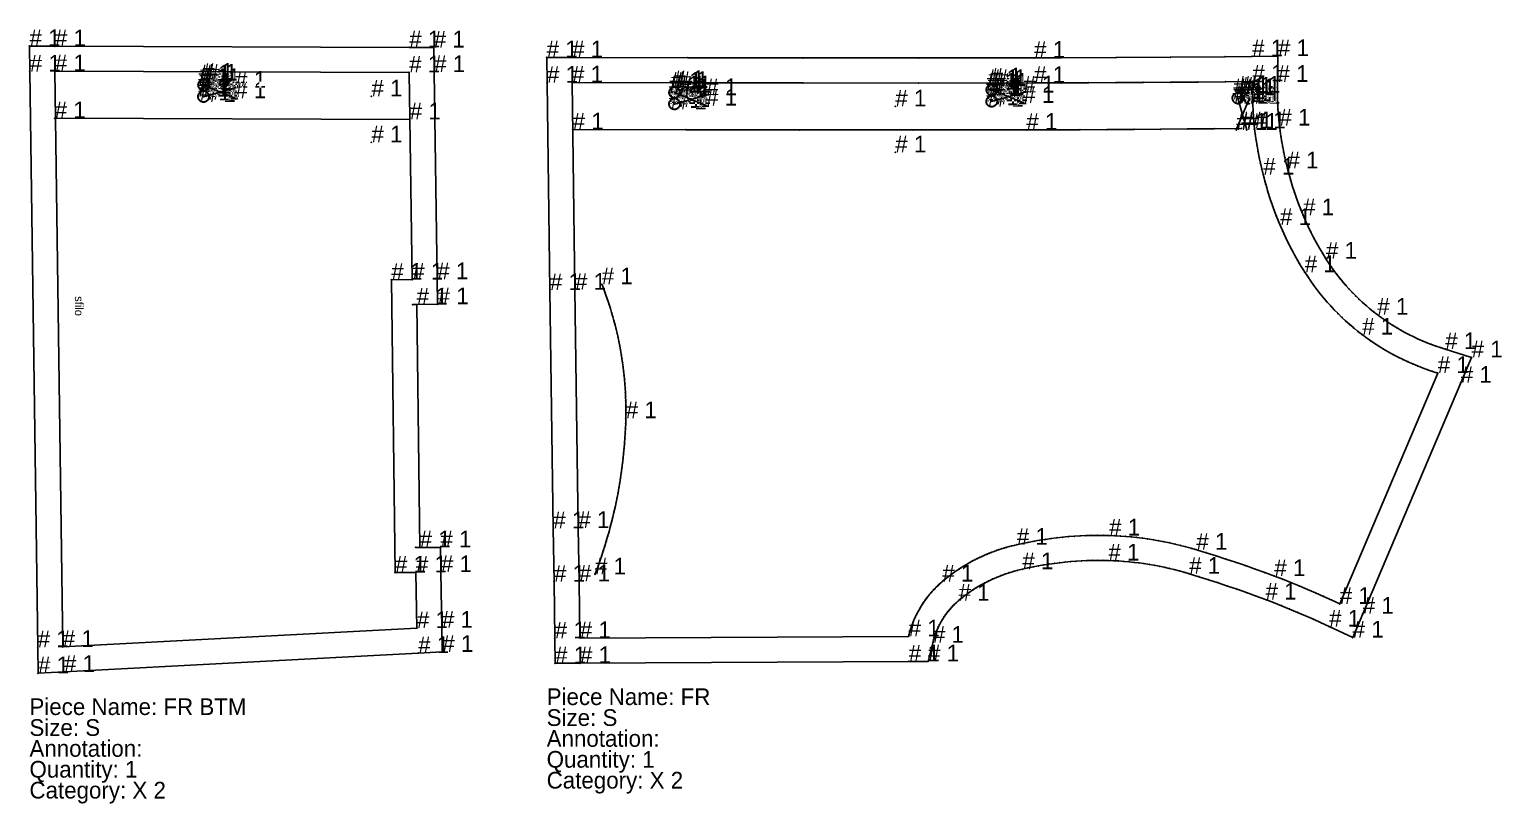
# Model space of a CAD drawing. Extents: x 0 to 5390, y -290 to 286.
# Drawn here: x 779 to 1485, y -213 to 158 of the extents above; entities that cross this region are included whole.
import ezdxf

# ---------------------------------------------------------------- set-up
doc = ezdxf.new("R2010")
doc.units = 0

# ---------------------------------------------------------------- blocks, each defined once
blk = doc.blocks.new('FR_BTMS')
at = {"layer": '1'}
blk.add_lwpolyline([(0, 150.24), (12.21, 150.2), (182.01, 149.63), (193.79, 149.59), (193.97, 137.81), (195.46, 38.58), (195.64, 26.55), (183.61, 26.4), (185.61, 26.43), (187.06, -89.94), (185.16, -89.95), (196.99, -89.9), (197.2, -101.73), (197.68, -128.39), (197.89, -139.98), (186.32, -140.59), (16.59, -149.58), (4.13, -150.24), (3.96, -137.76), (0.17, 138.04)], close=True, dxfattribs=at)
at = {"layer": '13'}
for p in [(163.91, 126.12), (163.91, 104.12)]:
    blk.add_point(p, dxfattribs=at)
at = {"layer": '14'}
blk.add_lwpolyline([(12.17, 138.2), (181.97, 137.63), (183.46, 38.4), (173.47, 38.28), (175.21, -101.99), (185.21, -101.95), (185.69, -128.61), (15.96, -137.6)], close=True, dxfattribs=at)
at = {"layer": '2'}
for p in [(0, 150.24), (0, 150.24), (193.79, 149.59), (12.17, 138.2), (12.17, 138.2), (181.97, 137.63), (80.82, 131.56), (80.82, 131.56), (80.82, 131.56), (80.82, 131.56), (80.82, 131.56), (83.43, 131.56), (83.43, 131.56), (83.43, 131.56), (86.05, 131.56), (86.05, 131.56), (86.05, 131.56), (86.05, 131.56), (86.05, 131.56), (98.6, 130.28), (98.6, 130.28), (80.82, 126.06), (80.82, 126.06), (80.82, 126.06), (80.82, 126.06), (80.82, 126.06), (83.38, 126), (83.38, 126), (83.38, 126), (86.05, 126.06), (86.05, 126.06), (86.05, 126.06), (86.05, 126.06), (86.05, 126.06), (98.61, 125.28), (98.61, 125.28), (12.09, 115.7), (12.09, 115.7), (182.28, 115.13), (182.28, 115.13), (182.28, 115.13), (173.47, 38.28), (183.46, 38.4), (185.61, 26.43), (195.64, 26.55), (187.06, -89.94), (196.99, -89.9), (175.21, -101.99), (185.21, -101.95), (185.69, -128.61), (15.96, -137.6), (197.89, -139.98), (4.13, -150.24)]:
    blk.add_point(p, dxfattribs=at)
at = {"layer": '3'}
for p in [(12.21, 150.2), (182.01, 149.63), (0.17, 138.04), (82.73, 134.1), (82.92, 134.12), (83.18, 134.18), (83.44, 134.21), (83.7, 134.21), (83.96, 134.17), (84.21, 134.11), (193.97, 137.81), (80.86, 131.82), (80.87, 131.25), (80.91, 132.06), (80.94, 130.94), (80.96, 127.02), (80.98, 132.31), (81.05, 130.64), (81.05, 127.2), (81.06, 132.55), (81.15, 127.37), (81.17, 132.78), (81.19, 130.36), (81.26, 127.52), (81.29, 133), (81.35, 130.09), (81.43, 133.21), (81.43, 127.71), (81.54, 129.83), (81.58, 133.41), (81.61, 127.89), (81.71, 133.56), (81.75, 129.6), (81.8, 128.05), (81.86, 133.69), (81.98, 129.38), (82.01, 133.8), (82.01, 128.2), (82.18, 133.9), (82.19, 129.23), (82.23, 128.34), (82.36, 133.99), (82.42, 129.11), (82.45, 128.45), (82.54, 134.05), (82.66, 129.01), (82.68, 128.55), (82.91, 128.94), (82.92, 128.63), (83.17, 128.91), (83.18, 128.69), (83.43, 128.9), (83.44, 128.72), (83.69, 128.93), (83.7, 128.72), (83.94, 128.99), (83.96, 128.69), (84.18, 129.08), (84.21, 128.62), (84.42, 129.17), (84.45, 134.01), (84.45, 128.52), (84.64, 129.29), (84.68, 133.89), (84.68, 128.4), (84.86, 129.42), (84.89, 133.73), (84.89, 128.24), (85.07, 129.57), (85.13, 133.52), (85.13, 128.03), (85.26, 129.74), (85.34, 133.29), (85.34, 127.8), (85.44, 129.91), (85.53, 133.03), (85.53, 127.54), (85.61, 130.1), (85.69, 132.76), (85.69, 127.27), (85.73, 130.26), (85.82, 132.48), (85.83, 130.43), (85.91, 130.61), (85.93, 132.18), (85.98, 130.79), (86.01, 131.88), (86.03, 130.98), (86.05, 131.17), (86.06, 131.37), (80.81, 126.26), (80.81, 125.8), (80.82, 126.45), (80.83, 125.54), (80.85, 126.65), (80.89, 125.29), (80.9, 126.84), (80.97, 125.04), (81.08, 124.81), (81.22, 124.59), (81.39, 124.39), (81.58, 124.21), (81.84, 124.03), (82.11, 123.86), (82.39, 123.73), (82.69, 123.62), (83, 123.55), (83.31, 123.5), (83.63, 123.49), (83.94, 123.5), (84.18, 123.59), (84.42, 123.69), (84.64, 123.8), (84.86, 123.93), (85.07, 124.08), (85.26, 124.25), (85.44, 124.42), (85.61, 124.61), (85.73, 124.77), (85.83, 126.98), (85.83, 124.94), (85.91, 125.11), (85.93, 126.68), (85.98, 125.29), (86.01, 126.38), (86.02, 125.48), (86.05, 125.68), (86.06, 125.87), (195.46, 38.58), (183.61, 26.4), (185.16, -89.95), (197.2, -101.73), (197.68, -128.39), (3.96, -137.76), (186.32, -140.59), (16.59, -149.58)]:
    blk.add_point(p, dxfattribs=at)
at = {"layer": '8'}
for p, q in [((83.38, 126), (98.6, 130.28)), ((83.43, 131.56), (98.61, 125.28)), ((182.28, 115.13), (12.09, 115.7))]:
    blk.add_line(p, q, dxfattribs=at)
for points in [[(86.05, 131.56), (86.01, 131.88), (85.93, 132.18), (85.82, 132.48), (85.69, 132.76), (85.53, 133.03), (85.34, 133.29), (85.13, 133.52), (84.89, 133.73), (84.68, 133.89), (84.45, 134.01), (84.21, 134.11), (83.96, 134.17), (83.7, 134.21), (83.44, 134.21), (83.18, 134.18), (82.92, 134.12), (82.73, 134.1), (82.54, 134.05), (82.36, 133.99), (82.18, 133.9), (82.01, 133.8), (81.86, 133.69), (81.71, 133.56), (81.58, 133.41), (81.43, 133.21), (81.29, 133), (81.17, 132.78), (81.06, 132.55), (80.98, 132.31), (80.91, 132.06), (80.86, 131.82), (80.82, 131.56)], [(86.05, 126.06), (86.01, 126.38), (85.93, 126.68), (85.83, 126.98), (85.69, 127.27), (85.53, 127.54), (85.34, 127.8), (85.13, 128.03), (84.89, 128.24), (84.68, 128.4), (84.45, 128.52), (84.21, 128.62), (83.96, 128.69), (83.7, 128.72), (83.44, 128.72), (83.18, 128.69), (82.92, 128.63), (82.68, 128.55), (82.45, 128.45), (82.23, 128.34), (82.01, 128.2), (81.8, 128.05), (81.61, 127.89), (81.43, 127.71), (81.26, 127.52), (81.15, 127.37), (81.05, 127.2), (80.96, 127.02), (80.9, 126.84), (80.85, 126.65), (80.82, 126.45), (80.81, 126.26), (80.82, 126.06)], [(80.82, 131.56), (80.87, 131.25), (80.94, 130.94), (81.05, 130.64), (81.19, 130.36), (81.35, 130.09), (81.54, 129.83), (81.75, 129.6), (81.98, 129.38), (82.19, 129.23), (82.42, 129.11), (82.66, 129.01), (82.91, 128.94), (83.17, 128.91), (83.43, 128.9), (83.69, 128.93), (83.94, 128.99), (84.18, 129.08), (84.42, 129.17), (84.64, 129.29), (84.86, 129.42), (85.07, 129.57), (85.26, 129.74), (85.44, 129.91), (85.61, 130.1), (85.73, 130.26), (85.83, 130.43), (85.91, 130.61), (85.98, 130.79), (86.03, 130.98), (86.05, 131.17), (86.06, 131.37), (86.05, 131.56)], [(80.82, 126.06), (80.81, 125.8), (80.83, 125.54), (80.89, 125.29), (80.97, 125.04), (81.08, 124.81), (81.22, 124.59), (81.39, 124.39), (81.58, 124.21), (81.84, 124.03), (82.11, 123.86), (82.39, 123.73), (82.69, 123.62), (83, 123.55), (83.31, 123.5), (83.63, 123.49), (83.94, 123.5), (84.18, 123.59), (84.42, 123.69), (84.64, 123.8), (84.86, 123.93), (85.07, 124.08), (85.26, 124.25), (85.44, 124.42), (85.61, 124.61), (85.73, 124.77), (85.83, 124.94), (85.91, 125.11), (85.98, 125.29), (86.02, 125.48), (86.05, 125.68), (86.06, 125.87), (86.05, 126.06)]]:
    blk.add_lwpolyline(points, dxfattribs=at)
for p in [(80.82, 131.56), (83.43, 131.56), (86.05, 131.56), (80.82, 126.06), (83.38, 126), (86.05, 126.06), (182.28, 115.13)]:
    blk.add_point(p, dxfattribs=at)
at = {"layer": '1'}
for s, p in [('# 1', (0, 150.24)), ('# 1', (0, 150.24)), ('# 1', (12.21, 150.2)), ('# 1', (182.01, 149.63)), ('# 1', (193.79, 149.59)), ('# 1', (0.17, 138.04)), ('# 1', (193.97, 137.81)), ('# 1', (195.46, 38.58)), ('# 1', (185.61, 26.43)), ('# 1', (195.64, 26.55)), ('# 1', (187.06, -89.94)), ('# 1', (196.99, -89.9)), ('# 1', (197.2, -101.73)), ('# 1', (197.68, -128.39)), ('# 1', (3.96, -137.76)), ('# 1', (186.32, -140.59)), ('# 1', (197.89, -139.98)), ('# 1', (4.13, -150.24)), ('# 1', (16.59, -149.58)), ('Piece Name: FR BTM', (0, -170.24)), ('Size: S', (0, -180.24)), ('Annotation: ', (0, -190.24)), ('Quantity: 1', (0, -200.24)), ('Category: X 2', (0, -210.24))]:
    blk.add_text(s, height=8, dxfattribs=at).set_placement(p)
at = {"layer": '13'}
for p in [(163.91, 126.12), (163.91, 104.12)]:
    blk.add_text('# 1', height=8, dxfattribs=at).set_placement(p)
at = {"layer": '14'}
for p in [(12.17, 138.2), (12.17, 138.2), (181.97, 137.63), (173.47, 38.28), (183.46, 38.4), (175.21, -101.99), (185.21, -101.95), (185.69, -128.61), (15.96, -137.6)]:
    blk.add_text('# 1', height=8, dxfattribs=at).set_placement(p)
at = {"layer": '19'}
blk.add_text('sfilo', height=4, rotation=-90, dxfattribs=at).set_placement((21.79, 30.47))
at = {"layer": '8'}
for p in [(81.58, 133.41), (82.92, 134.12), (84.89, 133.73), (80.82, 131.56), (80.82, 131.56), (80.82, 131.56), (80.82, 126.06), (80.82, 126.06), (80.82, 126.06), (81.26, 127.52), (81.98, 129.38), (82.92, 128.63), (83.43, 131.56), (83.43, 131.56), (83.94, 128.99), (84.89, 128.24), (85.61, 130.1), (86.05, 131.56), (86.05, 131.56), (86.05, 131.56), (86.05, 126.06), (86.05, 126.06), (86.05, 126.06), (98.6, 130.28), (81.58, 124.21), (83.38, 126), (83.38, 126), (83.94, 123.5), (85.61, 124.61), (98.61, 125.28), (12.09, 115.7), (182.28, 115.13), (182.28, 115.13)]:
    blk.add_text('# 1', height=8, dxfattribs=at).set_placement(p)
blk = doc.blocks.new('FRS')
at = {"layer": '1'}
blk.add_lwpolyline([(0, 144.87), (12.2, 144.84), (67.56, 144.68), (122.91, 144.59), (178.26, 144.57), (233.62, 144.64), (246.69, 144.65), (272.81, 144.76), (298.94, 144.93), (325.06, 145.18), (338.13, 145.33), (350.47, 145.47), (350.27, 133.13), (350.22, 130.41), (350.22, 127.81), (350.27, 125.2), (350.37, 122.6), (350.51, 119.99), (350.69, 117.39), (350.92, 114.8), (351.2, 112.2), (351.52, 109.62), (351.89, 107.04), (352.3, 104.46), (352.76, 101.9), (353.27, 99.34), (353.82, 96.79), (354.41, 94.25), (355.06, 91.67), (355.82, 88.7), (356.61, 85.86), (357.46, 83.04), (358.37, 80.23), (359.33, 77.45), (360.35, 74.68), (361.42, 71.94), (362.55, 69.21), (363.73, 66.51), (364.97, 63.84), (366.26, 61.19), (367.6, 58.56), (369, 55.97), (370.45, 53.4), (371.95, 50.87), (373.49, 48.36), (374.74, 46.44), (376.03, 44.55), (377.35, 42.69), (378.72, 40.87), (380.13, 39.07), (381.58, 37.3), (383.07, 35.57), (384.6, 33.87), (386.16, 32.2), (387.76, 30.57), (389.4, 28.98), (391.07, 27.42), (392.78, 25.91), (394.52, 24.43), (396.3, 22.99), (398.1, 21.59), (399.94, 20.23), (401.8, 18.91), (403.7, 17.63), (405.62, 16.4), (407.57, 15.21), (409.55, 14.06), (411.55, 12.96), (413.57, 11.9), (415.62, 10.89), (417.69, 9.92), (419.78, 9), (421.9, 8.13), (424.03, 7.31), (426.18, 6.53), (428.34, 5.8), (430.65, 5.08), (443.31, 1.14), (438.13, -11.06), (391.16, -121.68), (386.3, -133.13), (375.03, -127.87), (371.23, -126.09), (367.47, -124.38), (363.69, -122.7), (359.89, -121.07), (356.08, -119.47), (352.25, -117.92), (348.4, -116.4), (344.54, -114.92), (340.02, -113.24), (335.48, -111.59), (330.93, -109.99), (326.36, -108.42), (321.78, -106.9), (317.18, -105.42), (312.59, -103.98), (307.93, -102.58), (305.51, -101.85), (303.17, -101.19), (300.79, -100.58), (298.4, -100), (296.01, -99.46), (293.6, -98.96), (291.19, -98.5), (288.77, -98.09), (286.35, -97.71), (283.91, -97.38), (281.48, -97.08), (279.03, -96.83), (276.59, -96.62), (274.14, -96.44), (271.69, -96.31), (269.23, -96.22), (266.64, -96.17), (264.04, -96.16), (261.45, -96.19), (258.86, -96.27), (256.26, -96.38), (253.67, -96.54), (251.09, -96.73), (248.5, -96.97), (245.92, -97.25), (243.35, -97.57), (240.78, -97.94), (238.22, -98.34), (235.66, -98.78), (233.11, -99.27), (230.6, -99.79), (228, -100.38), (225.76, -100.89), (223.72, -101.44), (221.66, -102.05), (219.62, -102.73), (217.61, -103.47), (215.61, -104.27), (213.65, -105.13), (211.71, -106.05), (209.8, -107.03), (207.92, -108.07), (206.07, -109.17), (204.26, -110.32), (202.48, -111.52), (200.74, -112.78), (199.04, -114.09), (197.4, -115.44), (196.27, -116.44), (195.19, -117.46), (194.16, -118.53), (193.17, -119.64), (192.23, -120.78), (191.33, -121.96), (190.48, -123.18), (189.68, -124.43), (188.93, -125.71), (188.22, -127.02), (187.58, -128.36), (186.98, -129.72), (186.44, -131.1), (185.96, -132.5), (185.53, -133.92), (185.1, -135.59), (182.78, -144.54), (173.54, -144.58), (15.96, -145.4), (4.07, -145.47), (3.9, -133.57), (3.52, -106.41), (3.16, -80.81), (1.56, 33.33), (0.17, 132.67)], close=True, dxfattribs=at)
at = {"layer": '13'}
for p in [(167.08, 121.33), (167.08, 99.33)]:
    blk.add_point(p, dxfattribs=at)
at = {"layer": '14'}
blk.add_lwpolyline([(12.17, 132.84), (67.54, 132.68), (122.9, 132.59), (178.27, 132.57), (233.64, 132.62), (246.72, 132.65), (259.8, 132.7), (272.88, 132.76), (285.95, 132.84), (299.03, 132.93), (312.11, 133.05), (325.19, 133.18), (338.27, 133.33), (338.22, 130.51), (338.23, 127.69), (338.28, 124.87), (338.38, 122.06), (338.53, 119.24), (338.73, 116.43), (338.98, 113.63), (339.28, 110.82), (339.63, 108.03), (340.03, 105.24), (340.47, 102.46), (340.97, 99.68), (341.51, 96.92), (342.11, 94.16), (342.75, 91.42), (343.44, 88.69), (343.83, 87.14), (344.23, 85.6), (344.65, 84.06), (345.09, 82.52), (345.54, 80.99), (346, 79.47), (346.49, 77.95), (346.98, 76.43), (347.5, 74.92), (348.02, 73.42), (348.57, 71.92), (349.12, 70.42), (349.7, 68.94), (350.29, 67.45), (350.89, 65.98), (351.51, 64.51), (352.14, 63.04), (352.79, 61.59), (353.45, 60.14), (354.12, 58.69), (354.82, 57.25), (355.52, 55.82), (356.24, 54.4), (356.98, 52.98), (357.72, 51.58), (358.49, 50.18), (359.26, 48.78), (360.06, 47.4), (360.86, 46.02), (361.68, 44.65), (362.51, 43.29), (363.36, 41.94), (364.75, 39.8), (366.18, 37.69), (367.67, 35.61), (369.2, 33.57), (370.77, 31.56), (372.39, 29.58), (374.06, 27.65), (375.76, 25.75), (377.51, 23.89), (379.3, 22.07), (381.13, 20.29), (383, 18.55), (384.91, 16.85), (386.85, 15.2), (388.83, 13.59), (390.85, 12.02), (392.9, 10.5), (394.99, 9.03), (397.1, 7.6), (399.25, 6.22), (401.43, 4.89), (403.64, 3.61), (405.88, 2.38), (408.14, 1.2), (410.43, 0.07), (412.74, -1.01), (415.08, -2.04), (417.44, -3.01), (419.82, -3.93), (422.22, -4.8), (424.64, -5.61), (427.08, -6.37), (380.11, -116.99), (376.25, -115.19), (372.38, -113.43), (368.49, -111.71), (364.58, -110.02), (360.65, -108.38), (356.71, -106.78), (352.75, -105.22), (348.78, -103.69), (344.16, -101.97), (339.52, -100.29), (334.86, -98.65), (330.2, -97.05), (325.52, -95.5), (320.82, -93.98), (316.11, -92.51), (311.39, -91.07), (308.84, -90.32), (306.29, -89.61), (303.71, -88.94), (301.13, -88.31), (298.54, -87.73), (295.94, -87.19), (293.33, -86.7), (290.71, -86.24), (288.08, -85.84), (285.45, -85.47), (282.82, -85.16), (280.17, -84.88), (277.53, -84.65), (274.88, -84.47), (272.22, -84.33), (269.57, -84.23), (266.78, -84.17), (263.99, -84.16), (261.21, -84.2), (258.42, -84.27), (255.64, -84.4), (252.86, -84.56), (250.08, -84.78), (247.3, -85.03), (244.53, -85.33), (241.77, -85.68), (239.01, -86.07), (236.26, -86.5), (233.51, -86.98), (230.77, -87.5), (228.05, -88.06), (225.33, -88.67), (224.1, -88.95), (222.88, -89.24), (221.66, -89.56), (220.45, -89.89), (219.24, -90.24), (218.04, -90.61), (216.85, -91), (215.66, -91.4), (214.48, -91.83), (213.3, -92.27), (212.13, -92.73), (210.97, -93.21), (209.81, -93.7), (208.66, -94.21), (207.53, -94.74), (206.39, -95.29), (205.27, -95.86), (204.16, -96.44), (203.05, -97.04), (201.96, -97.65), (200.87, -98.29), (199.8, -98.94), (198.73, -99.6), (197.67, -100.28), (196.63, -100.98), (195.59, -101.69), (194.57, -102.42), (193.56, -103.17), (192.56, -103.93), (191.57, -104.7), (190.59, -105.49), (189.62, -106.3), (188.88, -106.94), (188.15, -107.59), (187.44, -108.26), (186.74, -108.95), (186.05, -109.64), (185.37, -110.36), (184.71, -111.08), (184.07, -111.82), (183.43, -112.57), (182.82, -113.33), (182.22, -114.11), (181.63, -114.89), (181.06, -115.69), (180.51, -116.5), (179.97, -117.32), (179.45, -118.15), (178.94, -118.99), (178.46, -119.84), (177.99, -120.7), (177.53, -121.57), (177.09, -122.45), (176.68, -123.33), (176.27, -124.23), (175.89, -125.13), (175.53, -126.04), (175.18, -126.96), (174.85, -127.88), (174.54, -128.81), (174.24, -129.74), (173.97, -130.69), (173.72, -131.63), (173.48, -132.58), (15.9, -133.4), (15.52, -106.24), (15.16, -80.64), (13.56, 33.49)], close=True, dxfattribs=at)
at = {"layer": '2'}
for p in [(0, 144.87), (0, 144.87), (350.47, 145.47), (12.17, 132.84), (12.17, 132.84), (58.66, 128.03), (58.66, 128.03), (58.66, 128.03), (58.66, 128.03), (58.66, 128.03), (61.27, 128.03), (61.27, 128.03), (61.27, 128.03), (63.89, 128.03), (63.89, 128.03), (63.89, 128.03), (63.89, 128.03), (63.89, 128.03), (210.68, 129.31), (210.68, 129.31), (210.68, 129.31), (210.68, 129.31), (210.68, 129.31), (213.3, 129.31), (213.3, 129.31), (213.3, 129.31), (215.92, 129.31), (215.92, 129.31), (215.92, 129.31), (215.92, 129.31), (215.92, 129.31), (228.46, 128.03), (228.46, 128.03), (331.31, 127.92), (331.31, 127.92), (331.31, 127.92), (331.31, 127.92), (331.31, 127.92), (336.81, 127.92), (336.81, 127.92), (336.81, 127.92), (338.27, 133.33), (58.66, 122.53), (58.66, 122.53), (58.66, 122.53), (58.66, 122.53), (58.66, 122.53), (61.22, 122.47), (61.22, 122.47), (61.22, 122.47), (63.89, 122.53), (63.89, 122.53), (63.89, 122.53), (63.89, 122.53), (63.89, 122.53), (76.44, 126.75), (76.44, 126.75), (76.45, 121.75), (76.45, 121.75), (210.68, 123.81), (210.68, 123.81), (210.68, 123.81), (210.68, 123.81), (210.68, 123.81), (213.25, 123.76), (213.25, 123.76), (213.25, 123.76), (215.92, 123.81), (215.92, 123.81), (215.92, 123.81), (215.92, 123.81), (215.92, 123.81), (228.47, 123.03), (228.47, 123.03), (331.25, 125.36), (331.25, 125.36), (331.25, 125.36), (331.31, 122.69), (331.31, 122.69), (331.31, 122.69), (331.31, 122.69), (331.31, 122.69), (336.81, 125.3), (336.81, 125.3), (336.81, 125.3), (336.81, 122.69), (336.81, 122.69), (12.49, 110.33), (12.49, 110.33), (330.53, 110.13), (330.53, 110.13), (332.94, 110.83), (332.94, 110.83), (332.94, 110.83), (335.53, 110.14), (335.53, 110.14), (26.42, 36.14), (26.42, 36.14), (26.42, 36.14), (443.31, 1.14), (427.08, -6.37), (23.13, -102.87), (23.13, -102.87), (380.11, -116.99), (15.9, -133.4), (173.48, -132.58), (386.3, -133.13), (4.07, -145.47), (182.78, -144.54)]:
    blk.add_point(p, dxfattribs=at)
at = {"layer": '3'}
for p in [(12.2, 144.84), (67.56, 144.68), (122.91, 144.59), (178.26, 144.57), (233.62, 144.64), (246.69, 144.65), (272.81, 144.76), (298.94, 144.93), (325.06, 145.18), (338.13, 145.33), (0.17, 132.67), (58.69, 128.28), (58.7, 127.71), (58.74, 128.53), (58.78, 127.41), (58.81, 128.77), (58.88, 127.11), (58.9, 129.01), (59, 129.24), (59.12, 129.46), (59.26, 129.68), (59.42, 129.88), (59.55, 130.02), (59.69, 130.15), (59.85, 130.27), (60.01, 130.37), (60.19, 130.45), (60.37, 130.51), (60.56, 130.56), (60.76, 130.59), (61.01, 130.65), (61.27, 130.68), (61.53, 130.67), (61.79, 130.64), (62.04, 130.57), (62.29, 130.48), (62.51, 130.35), (62.73, 130.2), (62.96, 129.99), (63.17, 129.75), (63.36, 129.5), (63.52, 129.23), (63.66, 128.94), (63.75, 127.07), (63.76, 128.65), (63.81, 127.25), (63.84, 128.34), (63.86, 127.44), (63.89, 127.64), (63.9, 127.83), (67.54, 132.68), (122.9, 132.59), (178.27, 132.57), (210.72, 129.56), (210.73, 128.99), (210.77, 129.81), (210.81, 128.69), (210.84, 130.05), (210.92, 128.39), (210.93, 130.29), (211.04, 130.52), (211.05, 128.1), (211.16, 130.74), (211.22, 127.83), (211.3, 130.95), (211.41, 127.57), (211.45, 131.16), (211.58, 131.3), (211.62, 127.34), (211.73, 131.43), (211.85, 127.13), (211.89, 131.55), (212.05, 131.64), (212.23, 131.73), (212.41, 131.79), (212.6, 131.84), (212.79, 131.87), (213.11, 131.88), (213.43, 131.87), (213.74, 131.82), (214.04, 131.75), (214.34, 131.64), (214.51, 127.03), (214.63, 131.51), (214.73, 127.17), (214.9, 131.34), (214.94, 127.31), (215.13, 127.48), (215.15, 131.16), (215.32, 127.66), (215.35, 130.98), (215.48, 127.85), (215.51, 130.78), (215.6, 128), (215.66, 130.56), (215.7, 128.17), (215.77, 130.33), (215.78, 128.35), (215.85, 128.53), (215.86, 130.08), (215.9, 128.72), (215.91, 129.83), (215.93, 129.57), (215.93, 129.11), (215.93, 128.92), (233.64, 132.62), (246.72, 132.65), (259.8, 132.7), (272.88, 132.76), (285.95, 132.84), (299.03, 132.93), (312.11, 133.05), (325.19, 133.18), (329.58, 127.2), (329.84, 127.39), (330.11, 127.55), (330.39, 127.69), (330.69, 127.79), (330.99, 127.87), (331.5, 127.93), (331.7, 127.92), (331.89, 127.89), (332.08, 127.84), (332.26, 127.78), (332.44, 127.69), (332.61, 127.59), (332.77, 127.48), (332.96, 127.31), (333.13, 127.13), (335.07, 127.2), (335.33, 127.39), (335.6, 127.55), (335.89, 127.69), (336.19, 127.79), (336.49, 127.87), (338.22, 130.51), (338.23, 127.69), (350.22, 130.41), (350.22, 127.81), (350.27, 133.13), (58.65, 122.72), (58.65, 122.27), (58.66, 122.92), (58.67, 122.01), (58.68, 123.11), (58.72, 121.75), (58.73, 123.3), (58.8, 123.49), (58.8, 121.51), (58.88, 123.66), (58.92, 121.27), (58.98, 123.83), (59.02, 126.82), (59.06, 121.05), (59.1, 123.99), (59.18, 126.55), (59.23, 120.85), (59.26, 124.18), (59.37, 126.3), (59.42, 120.68), (59.44, 124.35), (59.58, 126.06), (59.64, 124.52), (59.67, 120.49), (59.82, 125.85), (59.84, 124.67), (59.94, 120.33), (60.03, 125.7), (60.06, 124.8), (60.23, 120.19), (60.25, 125.57), (60.28, 124.92), (60.5, 125.47), (60.52, 125.02), (60.53, 120.09), (60.75, 125.41), (60.76, 125.1), (60.83, 120.01), (61, 125.37), (61.01, 125.16), (61.14, 119.97), (61.26, 125.37), (61.27, 125.19), (61.46, 119.95), (61.52, 125.4), (61.53, 125.18), (61.78, 125.46), (61.78, 119.97), (61.79, 125.15), (62.02, 125.54), (62.02, 120.05), (62.04, 125.08), (62.25, 125.64), (62.25, 120.15), (62.29, 124.99), (62.48, 125.76), (62.48, 120.27), (62.51, 124.86), (62.69, 125.89), (62.69, 120.4), (62.73, 124.71), (62.9, 126.04), (62.9, 120.55), (62.96, 124.49), (63.09, 120.71), (63.1, 126.2), (63.17, 124.26), (63.28, 126.38), (63.28, 120.89), (63.36, 124.01), (63.45, 126.57), (63.45, 121.08), (63.52, 123.73), (63.56, 126.72), (63.56, 121.23), (63.66, 126.89), (63.66, 123.45), (63.66, 121.4), (63.75, 121.58), (63.76, 123.15), (63.81, 121.76), (63.84, 122.84), (63.86, 121.95), (63.89, 122.14), (63.9, 122.33), (210.67, 123.55), (210.7, 123.29), (210.72, 124.06), (210.75, 123.03), (210.77, 124.31), (210.84, 124.55), (210.84, 122.78), (210.93, 124.79), (210.95, 122.55), (211.04, 125.02), (211.09, 122.33), (211.16, 125.24), (211.26, 122.13), (211.3, 125.45), (211.45, 125.66), (211.45, 121.96), (211.58, 125.8), (211.71, 121.77), (211.73, 125.93), (211.89, 126.05), (211.98, 121.61), (212.05, 126.15), (212.06, 126.97), (212.23, 126.23), (212.27, 121.47), (212.29, 126.85), (212.41, 126.3), (212.53, 126.75), (212.56, 121.37), (212.6, 126.35), (212.78, 126.69), (212.79, 126.38), (212.87, 121.29), (213.04, 126.65), (213.05, 126.44), (213.18, 121.24), (213.3, 126.65), (213.31, 126.46), (213.5, 121.23), (213.56, 126.68), (213.56, 126.46), (213.81, 126.74), (213.81, 121.25), (213.82, 126.43), (214.05, 126.82), (214.05, 121.33), (214.07, 126.36), (214.29, 126.92), (214.29, 121.43), (214.32, 126.26), (214.51, 121.54), (214.54, 126.14), (214.73, 121.68), (214.75, 125.99), (214.94, 121.83), (214.99, 125.77), (215.13, 121.99), (215.2, 125.54), (215.31, 122.17), (215.39, 125.28), (215.48, 122.36), (215.55, 125.01), (215.6, 122.51), (215.69, 124.73), (215.7, 122.68), (215.78, 122.85), (215.8, 124.43), (215.85, 123.04), (215.88, 124.12), (215.9, 123.23), (215.92, 123.42), (215.93, 123.61), (328.66, 125.56), (328.66, 125.3), (328.69, 125.04), (328.7, 125.82), (328.75, 124.79), (328.76, 126.07), (328.77, 124.59), (328.82, 124.4), (328.86, 126.32), (328.88, 124.22), (328.97, 124.05), (328.98, 126.54), (329.07, 123.88), (329.14, 126.76), (329.18, 123.72), (329.31, 123.58), (329.35, 126.99), (329.46, 123.45), (329.66, 123.29), (329.87, 123.15), (330.09, 123.03), (330.32, 122.93), (330.56, 122.84), (330.81, 122.77), (331.06, 122.72), (331.62, 122.73), (331.93, 122.81), (332.23, 122.91), (332.51, 123.05), (332.78, 123.21), (333.04, 123.4), (333.27, 123.61), (333.3, 126.93), (333.45, 126.72), (333.49, 123.85), (333.58, 126.51), (333.64, 124.06), (333.7, 126.28), (333.76, 124.28), (333.79, 126.05), (333.86, 124.53), (333.88, 125.81), (333.93, 124.78), (333.94, 125.55), (333.96, 125.04), (333.97, 125.3), (334.15, 125.56), (334.15, 125.3), (334.18, 125.82), (334.18, 125.04), (334.24, 124.79), (334.25, 126.07), (334.32, 124.55), (334.35, 126.32), (334.42, 124.31), (334.47, 126.54), (334.53, 124.09), (334.63, 126.76), (334.67, 123.87), (334.82, 123.67), (334.84, 126.99), (334.98, 123.47), (335.16, 123.29), (335.35, 123.13), (335.5, 123.01), (335.67, 122.91), (335.85, 122.83), (336.03, 122.76), (336.22, 122.71), (336.42, 122.69), (336.61, 122.68), (338.28, 124.87), (338.38, 122.06), (350.27, 125.2), (350.37, 122.6), (350.51, 119.99), (338.53, 119.24), (338.73, 116.43), (338.98, 113.63), (350.69, 117.39), (350.92, 114.8), (66.85, 110.18), (121.2, 110.1), (175.56, 110.08), (229.92, 110.13), (242.79, 110.16), (255.67, 110.21), (268.55, 110.27), (281.43, 110.35), (294.3, 110.44), (307.18, 110.55), (320.06, 110.68), (339.28, 110.82), (339.63, 108.03), (351.2, 112.2), (351.52, 109.62), (351.89, 107.04), (340.03, 105.24), (340.47, 102.46), (340.97, 99.68), (352.3, 104.46), (352.76, 101.9), (353.27, 99.34), (341.51, 96.92), (342.11, 94.16), (353.82, 96.79), (354.41, 94.25), (342.75, 91.42), (343.44, 88.69), (343.83, 87.14), (344.23, 85.6), (355.06, 91.67), (355.82, 88.7), (356.61, 85.86), (344.65, 84.06), (345.09, 82.52), (345.54, 80.99), (346, 79.47), (346.49, 77.95), (357.46, 83.04), (358.37, 80.23), (346.98, 76.43), (347.5, 74.92), (348.02, 73.42), (348.57, 71.92), (359.33, 77.45), (360.35, 74.68), (361.42, 71.94), (349.12, 70.42), (349.7, 68.94), (350.29, 67.45), (350.89, 65.98), (351.51, 64.51), (362.55, 69.21), (363.73, 66.51), (364.97, 63.84), (352.14, 63.04), (352.79, 61.59), (353.45, 60.14), (354.12, 58.69), (354.82, 57.25), (366.26, 61.19), (367.6, 58.56), (355.52, 55.82), (356.24, 54.4), (356.98, 52.98), (357.72, 51.58), (358.49, 50.18), (369, 55.97), (370.45, 53.4), (371.95, 50.87), (359.26, 48.78), (360.06, 47.4), (360.86, 46.02), (361.68, 44.65), (362.51, 43.29), (373.49, 48.36), (374.74, 46.44), (376.03, 44.55), (377.35, 42.69), (363.36, 41.94), (364.75, 39.8), (366.18, 37.69), (367.67, 35.61), (378.72, 40.87), (380.13, 39.07), (381.58, 37.3), (383.07, 35.57), (1.56, 33.33), (13.56, 33.49), (27.17, 34.23), (27.89, 32.31), (28.59, 30.38), (29.26, 28.44), (369.2, 33.57), (370.77, 31.56), (372.39, 29.58), (384.6, 33.87), (386.16, 32.2), (387.76, 30.57), (389.4, 28.98), (29.91, 26.5), (30.53, 24.54), (31.13, 22.58), (374.06, 27.65), (375.76, 25.75), (377.51, 23.89), (379.3, 22.07), (391.07, 27.42), (392.78, 25.91), (394.52, 24.43), (396.3, 22.99), (398.1, 21.59), (31.71, 20.61), (32.26, 18.64), (32.79, 16.66), (33.29, 14.67), (381.13, 20.29), (383, 18.55), (384.91, 16.85), (386.85, 15.2), (399.94, 20.23), (401.8, 18.91), (403.7, 17.63), (405.62, 16.4), (407.57, 15.21), (33.76, 12.67), (34.21, 10.67), (34.64, 8.66), (388.83, 13.59), (390.85, 12.02), (392.9, 10.5), (394.99, 9.03), (397.1, 7.6), (409.55, 14.06), (411.55, 12.96), (413.57, 11.9), (415.62, 10.89), (417.69, 9.92), (419.78, 9), (421.9, 8.13), (424.03, 7.31), (35.04, 6.65), (35.41, 4.64), (35.76, 2.62), (36.09, 0.59), (399.25, 6.22), (401.43, 4.89), (403.64, 3.61), (405.88, 2.38), (408.14, 1.2), (410.43, 0.07), (426.18, 6.53), (428.34, 5.8), (430.65, 5.08), (36.38, -1.44), (36.66, -3.47), (36.9, -5.51), (412.74, -1.01), (415.08, -2.04), (417.44, -3.01), (419.82, -3.93), (422.22, -4.8), (424.64, -5.61), (37.13, -7.54), (37.32, -9.59), (37.49, -11.63), (37.64, -13.68), (438.13, -11.06), (37.76, -15.72), (37.85, -17.77), (37.92, -19.82), (37.93, -28.02), (37.96, -21.87), (37.97, -25.97), (37.98, -23.92), (37.64, -35.21), (37.77, -32.81), (37.86, -30.42), (37.33, -39.99), (37.5, -37.6), (36.66, -47.14), (36.9, -44.76), (37.13, -42.38), (35.76, -54.28), (36.08, -51.9), (36.38, -49.52), (34.63, -61.37), (35.03, -59.01), (35.4, -56.65), (33.27, -68.43), (33.75, -66.08), (34.2, -63.73), (31.69, -75.44), (32.24, -73.11), (32.77, -70.78), (3.16, -80.81), (15.16, -80.64), (29.88, -82.4), (30.51, -80.09), (31.11, -77.77), (252.86, -84.56), (255.64, -84.4), (258.42, -84.27), (261.21, -84.2), (263.99, -84.16), (266.78, -84.17), (269.57, -84.23), (272.22, -84.33), (274.88, -84.47), (277.53, -84.65), (27.12, -91.58), (27.85, -89.3), (28.55, -87.01), (29.23, -84.71), (215.66, -91.4), (216.85, -91), (218.04, -90.61), (219.24, -90.24), (220.45, -89.89), (221.66, -89.56), (222.88, -89.24), (224.1, -88.95), (225.33, -88.67), (228.05, -88.06), (230.77, -87.5), (233.51, -86.98), (236.26, -86.5), (239.01, -86.07), (241.77, -85.68), (244.53, -85.33), (247.3, -85.03), (250.08, -84.78), (280.17, -84.88), (282.82, -85.16), (285.45, -85.47), (288.08, -85.84), (290.71, -86.24), (293.33, -86.7), (295.94, -87.19), (298.54, -87.73), (301.13, -88.31), (303.71, -88.94), (306.29, -89.61), (308.84, -90.32), (311.39, -91.07), (24.8, -98.38), (25.6, -96.12), (26.37, -93.86), (200.87, -98.29), (201.96, -97.65), (203.05, -97.04), (204.16, -96.44), (205.27, -95.86), (206.39, -95.29), (207.53, -94.74), (208.66, -94.21), (209.81, -93.7), (210.97, -93.21), (212.13, -92.73), (213.3, -92.27), (214.48, -91.83), (238.22, -98.34), (240.78, -97.94), (243.35, -97.57), (245.92, -97.25), (248.5, -96.97), (251.09, -96.73), (253.67, -96.54), (256.26, -96.38), (258.86, -96.27), (261.45, -96.19), (264.04, -96.16), (266.64, -96.17), (269.23, -96.22), (271.69, -96.31), (274.14, -96.44), (276.59, -96.62), (279.03, -96.83), (281.48, -97.08), (283.91, -97.38), (286.35, -97.71), (288.77, -98.09), (291.19, -98.5), (316.11, -92.51), (320.82, -93.98), (325.52, -95.5), (330.2, -97.05), (334.86, -98.65), (23.98, -100.63), (190.59, -105.49), (191.57, -104.7), (192.56, -103.93), (193.56, -103.17), (194.57, -102.42), (195.59, -101.69), (196.63, -100.98), (197.67, -100.28), (198.73, -99.6), (199.8, -98.94), (213.65, -105.13), (215.61, -104.27), (217.61, -103.47), (219.62, -102.73), (221.66, -102.05), (223.72, -101.44), (225.76, -100.89), (228, -100.38), (230.6, -99.79), (233.11, -99.27), (235.66, -98.78), (293.6, -98.96), (296.01, -99.46), (298.4, -100), (300.79, -100.58), (303.17, -101.19), (305.51, -101.85), (307.93, -102.58), (312.59, -103.98), (317.18, -105.42), (339.52, -100.29), (344.16, -101.97), (348.78, -103.69), (352.75, -105.22), (3.52, -106.41), (15.52, -106.24), (183.43, -112.57), (184.07, -111.82), (184.71, -111.08), (185.37, -110.36), (186.05, -109.64), (186.74, -108.95), (187.44, -108.26), (188.15, -107.59), (188.88, -106.94), (189.62, -106.3), (200.74, -112.78), (202.48, -111.52), (204.26, -110.32), (206.07, -109.17), (207.92, -108.07), (209.8, -107.03), (211.71, -106.05), (321.78, -106.9), (326.36, -108.42), (330.93, -109.99), (335.48, -111.59), (356.71, -106.78), (360.65, -108.38), (364.58, -110.02), (368.49, -111.71), (178.46, -119.84), (178.94, -118.99), (179.45, -118.15), (179.97, -117.32), (180.51, -116.5), (181.06, -115.69), (181.63, -114.89), (182.22, -114.11), (182.82, -113.33), (193.17, -119.64), (194.16, -118.53), (195.19, -117.46), (196.27, -116.44), (197.4, -115.44), (199.04, -114.09), (340.02, -113.24), (344.54, -114.92), (348.4, -116.4), (352.25, -117.92), (356.08, -119.47), (372.38, -113.43), (376.25, -115.19), (175.18, -126.96), (175.53, -126.04), (175.89, -125.13), (176.27, -124.23), (176.68, -123.33), (177.09, -122.45), (177.53, -121.57), (177.99, -120.7), (188.93, -125.71), (189.68, -124.43), (190.48, -123.18), (191.33, -121.96), (192.23, -120.78), (359.89, -121.07), (363.69, -122.7), (367.47, -124.38), (371.23, -126.09), (391.16, -121.68), (3.9, -133.57), (173.72, -131.63), (173.97, -130.69), (174.24, -129.74), (174.54, -128.81), (174.85, -127.88), (185.53, -133.92), (185.96, -132.5), (186.44, -131.1), (186.98, -129.72), (187.58, -128.36), (188.22, -127.02), (375.03, -127.87), (185.1, -135.59), (15.96, -145.4), (173.54, -144.58)]:
    blk.add_point(p, dxfattribs=at)
at = {"layer": '4'}
for p in [(355.06, 91.67, 10), (1.56, 33.33, 10), (3.16, -80.81, 10), (3.52, -106.41, 10)]:
    blk.add_point(p, dxfattribs=at)
at = {"layer": '8'}
for p, q in [((61.27, 128.03), (76.45, 121.75)), ((213.25, 123.76), (228.46, 128.03)), ((213.3, 129.31), (228.47, 123.03)), ((61.22, 122.47), (76.44, 126.75)), ((336.81, 125.3), (330.53, 110.13)), ((331.25, 125.36), (335.53, 110.14))]:
    blk.add_line(p, q, dxfattribs=at)
for points in [[(63.89, 128.03), (63.84, 128.34), (63.76, 128.65), (63.66, 128.94), (63.52, 129.23), (63.36, 129.5), (63.17, 129.75), (62.96, 129.99), (62.73, 130.2), (62.51, 130.35), (62.29, 130.48), (62.04, 130.57), (61.79, 130.64), (61.53, 130.67), (61.27, 130.68), (61.01, 130.65), (60.76, 130.59), (60.56, 130.56), (60.37, 130.51), (60.19, 130.45), (60.01, 130.37), (59.85, 130.27), (59.69, 130.15), (59.55, 130.02), (59.42, 129.88), (59.26, 129.68), (59.12, 129.46), (59, 129.24), (58.9, 129.01), (58.81, 128.77), (58.74, 128.53), (58.69, 128.28), (58.66, 128.03)], [(58.66, 128.03), (58.7, 127.71), (58.78, 127.41), (58.88, 127.11), (59.02, 126.82), (59.18, 126.55), (59.37, 126.3), (59.58, 126.06), (59.82, 125.85), (60.03, 125.7), (60.25, 125.57), (60.5, 125.47), (60.75, 125.41), (61, 125.37), (61.26, 125.37), (61.52, 125.4), (61.78, 125.46), (62.02, 125.54), (62.25, 125.64), (62.48, 125.76), (62.69, 125.89), (62.9, 126.04), (63.1, 126.2), (63.28, 126.38), (63.45, 126.57), (63.56, 126.72), (63.66, 126.89), (63.75, 127.07), (63.81, 127.25), (63.86, 127.44), (63.89, 127.64), (63.9, 127.83), (63.89, 128.03)], [(215.92, 129.31), (215.93, 129.57), (215.91, 129.83), (215.86, 130.08), (215.77, 130.33), (215.66, 130.56), (215.51, 130.78), (215.35, 130.98), (215.15, 131.16), (214.9, 131.34), (214.63, 131.51), (214.34, 131.64), (214.04, 131.75), (213.74, 131.82), (213.43, 131.87), (213.11, 131.88), (212.79, 131.87), (212.6, 131.84), (212.41, 131.79), (212.23, 131.73), (212.05, 131.64), (211.89, 131.55), (211.73, 131.43), (211.58, 131.3), (211.45, 131.16), (211.3, 130.95), (211.16, 130.74), (211.04, 130.52), (210.93, 130.29), (210.84, 130.05), (210.77, 129.81), (210.72, 129.56), (210.68, 129.31)], [(210.68, 129.31), (210.73, 128.99), (210.81, 128.69), (210.92, 128.39), (211.05, 128.1), (211.22, 127.83), (211.41, 127.57), (211.62, 127.34), (211.85, 127.13), (212.06, 126.97), (212.29, 126.85), (212.53, 126.75), (212.78, 126.69), (213.04, 126.65), (213.3, 126.65), (213.56, 126.68), (213.81, 126.74), (214.05, 126.82), (214.29, 126.92), (214.51, 127.03), (214.73, 127.17), (214.94, 127.31), (215.13, 127.48), (215.32, 127.66), (215.48, 127.85), (215.6, 128), (215.7, 128.17), (215.78, 128.35), (215.85, 128.53), (215.9, 128.72), (215.93, 128.92), (215.93, 129.11), (215.92, 129.31)], [(331.31, 127.92), (330.99, 127.87), (330.69, 127.79), (330.39, 127.69), (330.11, 127.55), (329.84, 127.39), (329.58, 127.2), (329.35, 126.99), (329.14, 126.76), (328.98, 126.54), (328.86, 126.32), (328.76, 126.07), (328.7, 125.82), (328.66, 125.56), (328.66, 125.3), (328.69, 125.04), (328.75, 124.79), (328.77, 124.59), (328.82, 124.4), (328.88, 124.22), (328.97, 124.05), (329.07, 123.88), (329.18, 123.72), (329.31, 123.58), (329.46, 123.45), (329.66, 123.29), (329.87, 123.15), (330.09, 123.03), (330.32, 122.93), (330.56, 122.84), (330.81, 122.77), (331.06, 122.72), (331.31, 122.69)], [(331.31, 122.69), (331.62, 122.73), (331.93, 122.81), (332.23, 122.91), (332.51, 123.05), (332.78, 123.21), (333.04, 123.4), (333.27, 123.61), (333.49, 123.85), (333.64, 124.06), (333.76, 124.28), (333.86, 124.53), (333.93, 124.78), (333.96, 125.04), (333.97, 125.3), (333.94, 125.55), (333.88, 125.81), (333.79, 126.05), (333.7, 126.28), (333.58, 126.51), (333.45, 126.72), (333.3, 126.93), (333.13, 127.13), (332.96, 127.31), (332.77, 127.48), (332.61, 127.59), (332.44, 127.69), (332.26, 127.78), (332.08, 127.84), (331.89, 127.89), (331.7, 127.92), (331.5, 127.93), (331.31, 127.92)], [(336.81, 127.92), (336.49, 127.87), (336.19, 127.79), (335.89, 127.69), (335.6, 127.55), (335.33, 127.39), (335.07, 127.2), (334.84, 126.99), (334.63, 126.76), (334.47, 126.54), (334.35, 126.32), (334.25, 126.07), (334.18, 125.82), (334.15, 125.56), (334.15, 125.3), (334.18, 125.04), (334.24, 124.79), (334.32, 124.55), (334.42, 124.31), (334.53, 124.09), (334.67, 123.87), (334.82, 123.67), (334.98, 123.47), (335.16, 123.29), (335.35, 123.13), (335.5, 123.01), (335.67, 122.91), (335.85, 122.83), (336.03, 122.76), (336.22, 122.71), (336.42, 122.69), (336.61, 122.68), (336.81, 122.69)], [(63.89, 122.53), (63.84, 122.84), (63.76, 123.15), (63.66, 123.45), (63.52, 123.73), (63.36, 124.01), (63.17, 124.26), (62.96, 124.49), (62.73, 124.71), (62.51, 124.86), (62.29, 124.99), (62.04, 125.08), (61.79, 125.15), (61.53, 125.18), (61.27, 125.19), (61.01, 125.16), (60.76, 125.1), (60.52, 125.02), (60.28, 124.92), (60.06, 124.8), (59.84, 124.67), (59.64, 124.52), (59.44, 124.35), (59.26, 124.18), (59.1, 123.99), (58.98, 123.83), (58.88, 123.66), (58.8, 123.49), (58.73, 123.3), (58.68, 123.11), (58.66, 122.92), (58.65, 122.72), (58.66, 122.53)], [(58.66, 122.53), (58.65, 122.27), (58.67, 122.01), (58.72, 121.75), (58.8, 121.51), (58.92, 121.27), (59.06, 121.05), (59.23, 120.85), (59.42, 120.68), (59.67, 120.49), (59.94, 120.33), (60.23, 120.19), (60.53, 120.09), (60.83, 120.01), (61.14, 119.97), (61.46, 119.95), (61.78, 119.97), (62.02, 120.05), (62.25, 120.15), (62.48, 120.27), (62.69, 120.4), (62.9, 120.55), (63.09, 120.71), (63.28, 120.89), (63.45, 121.08), (63.56, 121.23), (63.66, 121.4), (63.75, 121.58), (63.81, 121.76), (63.86, 121.95), (63.89, 122.14), (63.9, 122.33), (63.89, 122.53)], [(210.68, 123.81), (210.67, 123.55), (210.7, 123.29), (210.75, 123.03), (210.84, 122.78), (210.95, 122.55), (211.09, 122.33), (211.26, 122.13), (211.45, 121.96), (211.71, 121.77), (211.98, 121.61), (212.27, 121.47), (212.56, 121.37), (212.87, 121.29), (213.18, 121.24), (213.5, 121.23), (213.81, 121.25), (214.05, 121.33), (214.29, 121.43), (214.51, 121.54), (214.73, 121.68), (214.94, 121.83), (215.13, 121.99), (215.31, 122.17), (215.48, 122.36), (215.6, 122.51), (215.7, 122.68), (215.78, 122.85), (215.85, 123.04), (215.9, 123.23), (215.92, 123.42), (215.93, 123.61), (215.92, 123.81)], [(215.92, 123.81), (215.88, 124.12), (215.8, 124.43), (215.69, 124.73), (215.55, 125.01), (215.39, 125.28), (215.2, 125.54), (214.99, 125.77), (214.75, 125.99), (214.54, 126.14), (214.32, 126.26), (214.07, 126.36), (213.82, 126.43), (213.56, 126.46), (213.31, 126.46), (213.05, 126.44), (212.79, 126.38), (212.6, 126.35), (212.41, 126.3), (212.23, 126.23), (212.05, 126.15), (211.89, 126.05), (211.73, 125.93), (211.58, 125.8), (211.45, 125.66), (211.3, 125.45), (211.16, 125.24), (211.04, 125.02), (210.93, 124.79), (210.84, 124.55), (210.77, 124.31), (210.72, 124.06), (210.68, 123.81)], [(332.94, 110.83), (320.06, 110.68), (307.18, 110.55), (294.3, 110.44), (281.43, 110.35), (268.55, 110.27), (255.67, 110.21), (242.79, 110.16), (229.92, 110.13), (175.56, 110.08), (121.2, 110.1), (66.85, 110.18), (12.49, 110.33)], [(26.42, 36.14), (27.17, 34.23), (27.89, 32.31), (28.59, 30.38), (29.26, 28.44), (29.91, 26.5), (30.53, 24.54), (31.13, 22.58), (31.71, 20.61), (32.26, 18.64), (32.79, 16.66), (33.29, 14.67), (33.76, 12.67), (34.21, 10.67), (34.64, 8.66), (35.04, 6.65), (35.41, 4.64), (35.76, 2.62), (36.09, 0.59), (36.38, -1.44), (36.66, -3.47), (36.9, -5.51), (37.13, -7.54), (37.32, -9.59), (37.49, -11.63), (37.64, -13.68), (37.76, -15.72), (37.85, -17.77), (37.92, -19.82), (37.96, -21.87), (37.98, -23.92), (37.97, -25.97), (37.93, -28.02), (37.86, -30.42), (37.77, -32.81), (37.64, -35.21), (37.5, -37.6), (37.33, -39.99), (37.13, -42.38), (36.9, -44.76), (36.66, -47.14), (36.38, -49.52), (36.08, -51.9), (35.76, -54.28), (35.4, -56.65), (35.03, -59.01), (34.63, -61.37), (34.2, -63.73), (33.75, -66.08), (33.27, -68.43), (32.77, -70.78), (32.24, -73.11), (31.69, -75.44), (31.11, -77.77), (30.51, -80.09), (29.88, -82.4), (29.23, -84.71), (28.55, -87.01), (27.85, -89.3), (27.12, -91.58), (26.37, -93.86), (25.6, -96.12), (24.8, -98.38), (23.98, -100.63), (23.13, -102.87)]]:
    blk.add_lwpolyline(points, dxfattribs=at)
for p in [(58.66, 128.03), (61.27, 128.03), (63.89, 128.03), (210.68, 129.31), (213.3, 129.31), (215.92, 129.31), (331.31, 127.92), (336.81, 127.92), (58.66, 122.53), (61.22, 122.47), (63.89, 122.53), (210.68, 123.81), (213.25, 123.76), (215.92, 123.81), (331.25, 125.36), (331.31, 122.69), (336.81, 125.3), (332.94, 110.83), (26.42, 36.14)]:
    blk.add_point(p, dxfattribs=at)
at = {"layer": '1'}
for s, p in [('# 1', (0, 144.87)), ('# 1', (0, 144.87)), ('# 1', (12.2, 144.84)), ('# 1', (233.62, 144.64)), ('# 1', (338.13, 145.33)), ('# 1', (350.47, 145.47)), ('# 1', (350.27, 133.13)), ('# 1', (0.17, 132.67)), ('# 1', (351.2, 112.2)), ('# 1', (355.06, 91.67)), ('# 1', (362.55, 69.21)), ('# 1', (373.49, 48.36)), ('# 1', (1.56, 33.33)), ('# 1', (398.1, 21.59)), ('# 1', (430.65, 5.08)), ('# 1', (443.31, 1.14)), ('# 1', (438.13, -11.06)), ('# 1', (3.16, -80.81)), ('# 1', (269.23, -96.22)), ('# 1', (3.52, -106.41)), ('# 1', (228, -100.38)), ('# 1', (307.93, -102.58)), ('# 1', (197.4, -115.44)), ('# 1', (344.54, -114.92)), ('# 1', (375.03, -127.87)), ('# 1', (391.16, -121.68)), ('# 1', (3.9, -133.57)), ('# 1', (386.3, -133.13)), ('# 1', (185.1, -135.59)), ('# 1', (4.07, -145.47)), ('# 1', (15.96, -145.4)), ('# 1', (173.54, -144.58)), ('# 1', (182.78, -144.54)), ('Piece Name: FR', (0, -165.47)), ('Size: S', (0, -175.47)), ('Annotation: ', (0, -185.47)), ('Quantity: 1', (0, -195.47)), ('Category: X 2', (0, -205.47))]:
    blk.add_text(s, height=8, dxfattribs=at).set_placement(p)
at = {"layer": '13'}
for p in [(167.08, 121.33), (167.08, 99.33)]:
    blk.add_text('# 1', height=8, dxfattribs=at).set_placement(p)
at = {"layer": '14'}
for p in [(338.27, 133.33), (12.17, 132.84), (12.17, 132.84), (233.64, 132.62), (339.28, 110.82), (343.44, 88.69), (351.51, 64.51), (363.36, 41.94), (13.56, 33.49), (390.85, 12.02), (427.08, -6.37), (15.16, -80.64), (269.57, -84.23), (225.33, -88.67), (311.39, -91.07), (15.52, -106.24), (189.62, -106.3), (348.78, -103.69), (380.11, -116.99), (15.9, -133.4), (173.48, -132.58)]:
    blk.add_text('# 1', height=8, dxfattribs=at).set_placement(p)
at = {"layer": '4'}
for p in [(355.06, 91.67), (1.56, 33.33), (3.16, -80.81), (3.52, -106.41)]:
    blk.add_text('# 1', height=8, dxfattribs=at).set_placement(p)
at = {"layer": '8'}
for p in [(58.66, 128.03), (58.66, 128.03), (58.66, 128.03), (59.42, 129.88), (60.76, 130.59), (61.27, 128.03), (61.27, 128.03), (62.73, 130.2), (63.45, 126.57), (63.89, 128.03), (63.89, 128.03), (63.89, 128.03), (76.44, 126.75), (210.68, 129.31), (210.68, 129.31), (210.68, 129.31), (211.45, 131.16), (211.85, 127.13), (212.79, 131.87), (212.79, 126.38), (213.3, 129.31), (213.3, 129.31), (213.81, 126.74), (215.15, 131.16), (215.48, 127.85), (215.92, 129.31), (215.92, 129.31), (215.92, 129.31), (228.46, 128.03), (329.14, 126.76), (331.31, 127.92), (331.31, 127.92), (331.31, 127.92), (332.77, 127.48), (334.63, 126.76), (336.81, 127.92), (336.81, 127.92), (58.66, 122.53), (58.66, 122.53), (58.66, 122.53), (59.1, 123.99), (59.42, 120.68), (59.82, 125.85), (60.76, 125.1), (61.22, 122.47), (61.22, 122.47), (61.78, 125.46), (61.78, 119.97), (62.73, 124.71), (63.45, 121.08), (63.89, 122.53), (63.89, 122.53), (63.89, 122.53), (76.45, 121.75), (210.68, 123.81), (210.68, 123.81), (210.68, 123.81), (211.45, 125.66), (211.45, 121.96), (213.25, 123.76), (213.25, 123.76), (213.81, 121.25), (214.75, 125.99), (215.48, 122.36), (215.92, 123.81), (215.92, 123.81), (215.92, 123.81), (228.47, 123.03), (328.75, 124.79), (329.46, 123.45), (331.25, 125.36), (331.25, 125.36), (331.31, 122.69), (331.31, 122.69), (331.31, 122.69), (333.49, 123.85), (333.88, 125.81), (334.24, 124.79), (335.35, 123.13), (336.81, 125.3), (336.81, 125.3), (336.81, 122.69), (12.49, 110.33), (229.92, 110.13), (330.53, 110.13), (332.94, 110.83), (332.94, 110.83), (335.53, 110.14), (26.42, 36.14), (26.42, 36.14), (37.93, -28.02), (23.13, -102.87)]:
    blk.add_text('# 1', height=8, dxfattribs=at).set_placement(p)

msp = doc.modelspace()

# ---------------------------------------------------------------- block references
at = {"layer": '1'}
for name, p in [('FR_BTMS', (779.14, 0)), ('FRS', (1027.04, 0))]:
    msp.add_blockref(name, p, dxfattribs=at)

doc.saveas('drawing.dxf')
